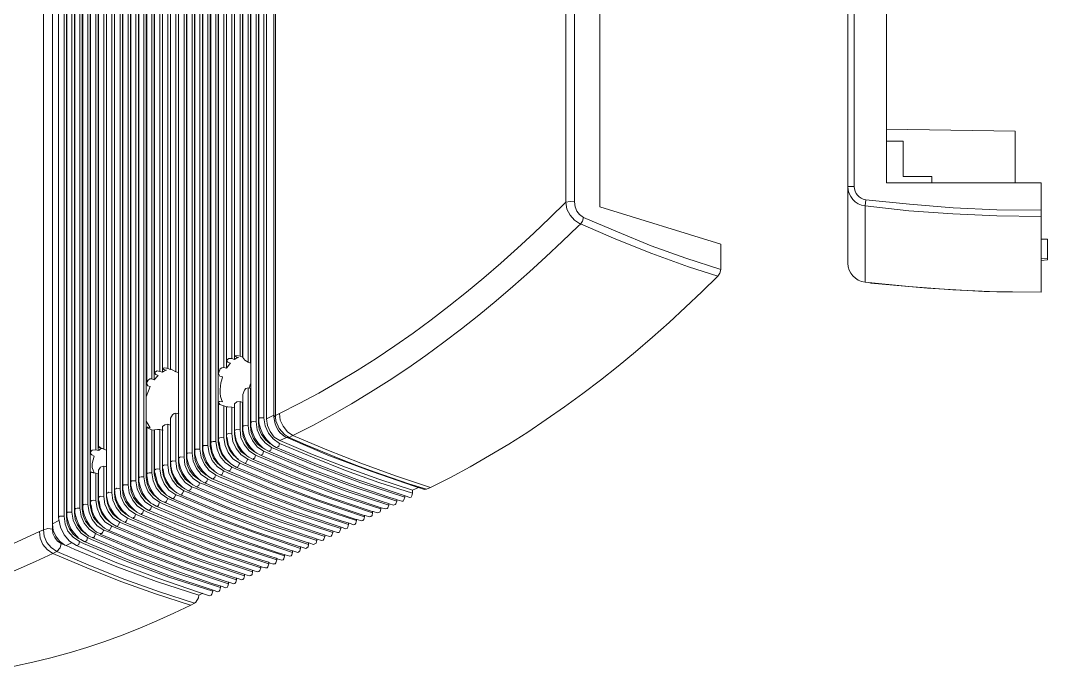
# Model space of a CAD drawing. Header units: millimetres. Extents: x 0 to 204, y 0 to 288.
# Drawn here: x 45.6 to 100.3, y 150.5 to 185.4 of the extents above; entities that cross this region are included whole.
import ezdxf

# ---------------------------------------------------------------- set-up
doc = ezdxf.new("R2010")
doc.units = ezdxf.units.MM

msp = doc.modelspace()

# ---------------------------------------------------------------- linework, layer by layer
at = {"color": 0, "lineweight": 0}
for points in [[(89.683167, 218.715167), (89.683167, 172.466)], [(90.021833, 214.63), (90.021833, 176.551167)], [(91.736333, 214.460667), (91.736333, 176.741667)], [(74.654833, 210.777667), (74.654833, 175.7045)], [(75.1205, 210.798833), (75.1205, 175.725667)], [(76.475167, 175.471667), (76.475167, 210.206167)], [(59.1185, 164.2745), (59.1185, 206.861833)], [(59.203167, 164.359167), (59.203167, 206.9465)], [(58.314167, 164.168667), (58.314167, 206.205667)], [(58.589333, 164.232167), (58.589333, 206.269167)], [(58.716333, 206.226833), (58.716333, 164.189833)], [(57.890833, 163.978167), (57.890833, 206.015167)], [(58.166, 164.0205), (58.166, 206.0575)], [(58.293, 206.015167), (58.293, 163.978167)], [(54.906333, 162.4965), (54.906333, 204.5335)], [(55.1815, 162.56), (55.1815, 204.597)], [(55.3085, 204.554667), (55.3085, 162.517667)], [(55.329667, 162.708167), (55.329667, 204.745167)], [(55.604833, 162.771667), (55.604833, 204.808667)], [(55.731833, 204.766333), (55.731833, 162.729333)], [(55.753, 162.919833), (55.753, 204.956833)], [(56.028167, 162.983333), (56.028167, 205.020333)], [(56.155167, 204.978), (56.155167, 162.941)], [(54.0385, 162.094333), (54.0385, 204.131333)], [(54.334833, 162.136667), (54.334833, 204.173667)], [(54.461833, 204.131333), (54.461833, 162.094333)], [(54.483, 162.284833), (54.483, 204.321833)], [(54.758167, 162.348333), (54.758167, 204.385333)], [(54.885167, 204.343), (54.885167, 162.306)], [(51.773667, 160.887833), (51.773667, 202.924833)], [(51.900667, 202.8825), (51.900667, 160.8455)], [(51.921833, 161.036), (51.921833, 203.073)], [(52.197, 161.0995), (52.197, 203.1365)], [(52.324, 203.094167), (52.324, 161.057167)], [(50.630667, 160.422167), (50.630667, 202.459167)], [(50.927, 160.4645), (50.927, 202.5015)], [(51.054, 202.459167), (51.054, 160.422167)], [(51.075167, 160.612667), (51.075167, 202.649667)], [(51.350333, 160.676167), (51.350333, 202.713167)], [(51.477333, 202.670833), (51.477333, 160.633833)], [(51.4985, 160.824333), (51.4985, 202.861333)], [(57.742667, 167.1955), (57.742667, 202.459167)], [(57.869667, 202.438), (57.869667, 167.153167)], [(50.207333, 160.2105), (50.207333, 202.2475)], [(50.4825, 160.252833), (50.4825, 202.289833)], [(50.630667, 202.2475), (50.630667, 160.2105)], [(57.4675, 167.4495), (57.4675, 202.099333)], [(48.365833, 159.215667), (48.365833, 201.252667)], [(48.514, 159.363833), (48.514, 201.400833)], [(48.789167, 159.427333), (48.789167, 201.464333)], [(48.916167, 201.422), (48.916167, 159.385)], [(48.937333, 159.5755), (48.937333, 201.6125)], [(49.2125, 159.617833), (49.2125, 201.676)], [(49.3395, 201.633667), (49.3395, 159.596667)], [(56.176333, 166.602833), (56.176333, 201.697167)], [(56.4515, 166.920333), (56.4515, 201.4855)], [(56.599667, 201.443167), (56.599667, 166.878)], [(56.599667, 167.280167), (56.599667, 201.443167)], [(56.874833, 167.386), (56.874833, 201.443167)], [(57.023, 167.534167), (57.023, 201.591333)], [(57.023, 201.400833), (57.023, 167.343667)], [(57.319333, 167.513), (57.319333, 201.718333)], [(57.446333, 201.697167), (57.446333, 167.470667)], [(46.841833, 200.892833), (46.841833, 158.284333)], [(47.328667, 200.914), (47.328667, 158.3055)], [(47.646167, 158.9405), (47.646167, 200.9775)], [(47.9425, 159.004), (47.9425, 201.041)], [(48.0695, 200.998667), (48.0695, 158.961667)], [(48.090667, 159.152167), (48.090667, 201.189167)], [(48.492833, 201.210333), (48.492833, 159.173333)], [(49.360667, 162.3695), (49.360667, 199.241833)], [(49.635833, 162.538833), (49.635833, 199.178333)], [(49.762833, 199.136), (49.762833, 162.4965)], [(49.784, 162.687), (49.784, 199.347667)], [(50.059167, 162.56), (50.059167, 199.559333)], [(50.207333, 199.517), (50.207333, 162.517667)], [(53.890333, 166.6875), (53.890333, 199.1995)], [(54.0385, 199.178333), (54.0385, 166.645167)], [(53.191833, 166.878), (53.191833, 198.501)], [(53.467, 166.856833), (53.467, 198.606833)], [(53.615167, 166.835667), (53.615167, 198.9455)], [(53.615167, 198.585667), (53.615167, 166.8145)], [(52.345167, 166.073667), (52.345167, 198.479833)], [(52.620333, 166.3065), (52.620333, 198.331667)], [(52.747333, 198.3105), (52.747333, 166.264167)], [(52.7685, 166.624), (52.7685, 198.331667)], [(53.043667, 166.708667), (53.043667, 198.331667)], [(53.191833, 198.3105), (53.191833, 166.666333)], [(91.736333, 179.599167), (98.594333, 179.493333)], [(98.594333, 179.493333), (98.594333, 176.741667)], [(91.736333, 178.964167), (92.625333, 178.964167)], [(92.625333, 178.964167), (92.625333, 177.080333)], [(99.970167, 176.741667), (91.736333, 176.741667)], [(94.149333, 177.080333), (92.625333, 177.080333)], [(94.149333, 177.080333), (94.149333, 176.741667)], [(99.970167, 176.741667), (99.970167, 170.920833)], [(90.021833, 176.551167), (89.683167, 176.551167)], [(89.683167, 176.551167), (89.704319, 176.356872), (89.755679, 176.174202), (89.835374, 176.00658), (89.941532, 175.857429), (90.07228, 175.730173), (90.225744, 175.628234), (90.400053, 175.555035), (90.593333, 175.514)], [(90.021833, 176.551167), (90.034521, 176.415832), (90.068036, 176.290883), (90.121114, 176.177608), (90.19249, 176.077298), (90.280898, 175.991242), (90.385073, 175.920731), (90.503751, 175.867053), (90.635667, 175.8315)], [(59.414833, 164.465), (60.468529, 164.995518), (61.510106, 165.555575), (62.539271, 166.143755), (63.555728, 166.75864), (64.559183, 167.398813), (65.549343, 168.062858), (66.525911, 168.749357), (67.488594, 169.456894), (68.437097, 170.184051), (69.371125, 170.929412), (70.290384, 171.691559), (71.194579, 172.469076), (72.083417, 173.260545), (72.956601, 174.06455), (73.813838, 174.879674), (74.654833, 175.7045)], [(75.1205, 175.725667), (74.887667, 175.746833), (74.654833, 175.7045)], [(74.654833, 175.7045), (74.718333, 175.344667), (74.887667, 175.027167), (75.1205, 174.752), (75.438, 174.540333)], [(75.1205, 175.725667), (75.162833, 175.471667), (75.2475, 175.238833), (75.395667, 175.048333), (75.607333, 174.900167)], [(90.635667, 175.8315), (90.593333, 175.514)], [(90.635667, 175.8315), (92.964, 175.598667), (95.292333, 175.408167), (97.620667, 175.302333), (99.970167, 175.281167)], [(82.909833, 173.482), (76.475167, 175.471667)], [(90.593333, 171.45), (90.593333, 175.514)], [(90.593333, 175.514), (92.921667, 175.26), (95.271167, 175.090667), (97.620667, 174.984833), (99.970167, 174.9425)], [(75.311, 174.4345), (75.438, 174.540333)], [(75.607333, 174.900167), (75.543833, 174.709667), (75.438, 174.540333)], [(75.438, 174.5615), (77.321833, 173.736), (79.248, 172.974), (81.195333, 172.2755), (82.761667, 171.7675)], [(75.607333, 174.900167), (77.4065, 174.138167), (79.205667, 173.397333), (81.047167, 172.741167), (82.909833, 172.127333)], [(60.1345, 163.300833), (61.189273, 163.836581), (62.22933, 164.398089), (63.25479, 164.984413), (64.26577, 165.594605), (65.262389, 166.227722), (66.244763, 166.882816), (67.213011, 167.558943), (68.16725, 168.255156), (69.107599, 168.970511), (70.034175, 169.70406), (70.947096, 170.454859), (71.84648, 171.221962), (72.732444, 172.004424), (73.605107, 172.801297), (74.464587, 173.611638), (75.311, 174.4345)], [(82.909833, 173.482), (82.909833, 172.127333)], [(99.970167, 173.736), (100.308833, 173.736)], [(100.308833, 173.736), (100.308833, 172.635333)], [(89.683167, 172.466), (89.700253, 172.278952), (89.752256, 172.100776), (89.835529, 171.935614), (89.946427, 171.787608), (90.081303, 171.660902), (90.23651, 171.559637), (90.408402, 171.487955), (90.593333, 171.45)], [(100.308833, 172.72), (99.970167, 172.698833)], [(99.970167, 172.614167), (100.308833, 172.635333)], [(67.458167, 160.528), (68.522683, 161.066963), (69.572258, 161.632394), (70.607005, 162.223291), (71.627041, 162.838656), (72.632479, 163.477488), (73.623434, 164.138787), (74.600021, 164.821554), (75.562354, 165.524789), (76.510549, 166.24749), (77.44472, 166.98866), (78.364982, 167.747297), (79.271449, 168.522402), (80.164236, 169.312975), (81.043458, 170.118015), (81.90923, 170.936524), (82.761667, 171.7675)], [(82.909833, 172.127333), (82.8675, 171.936833), (82.761667, 171.7675)], [(90.593333, 171.45), (92.921667, 171.217167), (95.271167, 171.047833), (97.620667, 170.942), (99.970167, 170.920833)], [(90.847333, 171.428833), (90.910833, 171.407667)], [(90.910833, 171.428833), (90.910833, 171.407667)], [(90.910833, 171.407667), (93.9165, 171.1325), (96.943333, 170.963167), (99.970167, 170.920833)], [(56.874833, 167.386), (56.726667, 167.386), (56.642, 167.343667), (56.599667, 167.280167)], [(57.023, 167.343667), (56.874833, 167.386)], [(57.319333, 167.513), (57.234667, 167.534167), (57.044167, 167.555333), (57.023, 167.534167)], [(57.023, 167.534167), (57.0865, 167.491833)], [(57.044167, 167.364833), (57.023, 167.343667)], [(57.044167, 167.364833), (57.128833, 167.407167)], [(57.234667, 167.4495), (57.15, 167.470667), (57.0865, 167.491833)], [(57.234667, 167.4495), (57.128833, 167.407167)], [(57.446333, 167.470667), (57.319333, 167.513)], [(57.742667, 167.1955), (57.573333, 167.301333), (57.4675, 167.4495)], [(53.191833, 166.878), (53.297667, 166.899167), (53.4035, 166.878)], [(53.255333, 166.8145), (53.213, 166.835667), (53.191833, 166.878)], [(53.255333, 166.8145), (53.318833, 166.793333), (53.4035, 166.772167)], [(53.424667, 166.878), (53.4035, 166.878)], [(53.424667, 166.878), (53.467, 166.856833)], [(53.467, 166.856833), (53.615167, 166.8145)], [(53.615167, 166.835667), (53.890333, 166.6875)], [(53.615167, 166.8145), (53.636333, 166.8145)], [(56.4515, 166.920333), (56.345667, 166.899167), (56.261, 166.835667), (56.176333, 166.602833)], [(56.599667, 166.878), (56.4515, 166.920333)], [(56.599667, 167.280167), (56.663167, 167.1955)], [(56.769, 167.110833), (56.599667, 166.878)], [(56.811333, 167.153167), (56.663167, 167.1955)], [(56.811333, 167.153167), (56.769, 167.110833)], [(57.869667, 167.153167), (57.742667, 167.1955)], [(57.890833, 167.110833), (57.869667, 167.153167)], [(52.345167, 166.073667), (52.366333, 166.158333), (52.429833, 166.243), (52.5145, 166.3065), (52.620333, 166.3065)], [(52.747333, 166.264167), (52.620333, 166.3065)], [(52.747333, 166.264167), (52.916667, 166.454667)], [(52.7685, 166.624), (52.810833, 166.6875), (52.8955, 166.729833), (53.043667, 166.708667)], [(52.832, 166.539333), (52.7685, 166.624)], [(52.959, 166.497), (52.832, 166.539333)], [(52.959, 166.497), (52.916667, 166.454667)], [(53.191833, 166.666333), (53.043667, 166.708667)], [(53.191833, 166.666333), (53.297667, 166.729833)], [(53.297667, 166.729833), (53.34, 166.751), (53.4035, 166.772167)], [(53.890333, 166.6875), (54.0385, 166.645167)], [(56.176333, 166.602833), (56.1975, 166.518167), (56.239833, 166.454667)], [(56.388, 166.412333), (56.239833, 166.454667)], [(56.388, 166.412333), (56.340222, 166.266858), (56.30039, 166.101283), (56.271356, 165.922627), (56.255973, 165.73791), (56.257093, 165.554153), (56.27757, 165.378375), (56.320254, 165.217595), (56.388, 165.078833)], [(52.324, 165.354), (52.535667, 165.904333)], [(52.408667, 165.946667), (52.366333, 165.989), (52.345167, 166.073667)], [(52.535667, 165.904333), (52.408667, 165.946667)], [(57.4675, 165.481), (57.552167, 165.713833), (57.615667, 165.7985), (57.742667, 165.840833)], [(57.742667, 163.808833), (57.742667, 165.840833)], [(57.869667, 165.7985), (57.742667, 165.840833)], [(57.869667, 166.0525), (57.806167, 165.819667)], [(57.869667, 165.7985), (57.869667, 163.7665)], [(57.4675, 163.7665), (57.4675, 165.481)], [(56.239833, 165.1), (56.1975, 165.1), (56.176333, 165.078833)], [(56.176333, 165.078833), (56.1975, 164.994167), (56.239833, 164.951833), (56.4515, 164.867167)], [(56.176333, 163.1315), (56.176333, 165.057667)], [(56.388, 165.078833), (56.239833, 165.1)], [(56.4515, 163.173833), (56.4515, 164.867167)], [(56.599667, 164.824833), (56.4515, 164.867167)], [(56.599667, 163.152667), (56.599667, 164.824833), (56.599667, 163.343167)], [(56.599667, 164.824833), (56.663167, 164.824833), (56.874833, 164.803667)], [(56.874833, 163.3855), (56.874833, 164.803667)], [(57.023, 164.7825), (56.874833, 164.803667)], [(57.023, 164.973), (57.15, 165.078833), (57.319333, 165.1)], [(57.023, 163.554833), (57.023, 164.973)], [(57.023, 164.7825), (57.023, 163.343167)], [(57.319333, 163.597167), (57.319333, 165.1)], [(57.446333, 165.057667), (57.319333, 165.1)], [(57.446333, 165.057667), (57.446333, 163.554833)], [(52.451, 163.83), (52.324, 164.062833)], [(53.890333, 164.486167), (53.805667, 164.465), (53.721, 164.4015), (53.615167, 164.211)], [(53.615167, 161.882667), (53.615167, 164.211)], [(53.890333, 161.925), (53.890333, 164.486167)], [(54.0385, 164.443833), (53.890333, 164.486167)], [(54.0385, 164.443833), (54.059667, 164.465)], [(54.0385, 164.443833), (54.0385, 161.882667)], [(58.314167, 164.168667), (58.3565, 164.232167), (58.589333, 164.232167)], [(58.314167, 164.168667), (58.314167, 164.062833)], [(58.314167, 164.062833), (58.314167, 163.978167)], [(66.505667, 160.231667), (64.7065, 160.803167), (62.9285, 161.438167), (61.171667, 162.136667), (59.414833, 162.8775), (59.076167, 163.110333), (58.822167, 163.427833), (58.652833, 163.808833), (58.589333, 164.232167)], [(59.1185, 164.380333), (58.716333, 164.189833)], [(59.436, 163.025667), (59.139667, 163.216167), (58.928, 163.5125), (58.779833, 163.83), (58.716333, 164.189833)], [(59.1185, 164.2745), (59.203167, 164.359167)], [(59.1185, 164.2745), (59.145944, 164.090168), (59.190615, 163.912087), (59.253965, 163.743432), (59.337443, 163.587377), (59.442501, 163.447098), (59.57059, 163.32577), (59.723162, 163.226568), (59.901667, 163.152667)], [(59.203167, 164.359167), (59.414833, 164.465)], [(59.203167, 164.359167), (59.203167, 164.2745)], [(59.838167, 163.237333), (59.69, 163.343167), (59.393667, 163.660667), (59.224333, 164.084), (59.203167, 164.2745)], [(59.414833, 164.465), (59.457167, 164.105167), (59.605333, 163.787667), (59.838167, 163.491333), (60.1345, 163.300833)], [(52.345167, 161.247667), (52.345167, 163.745333)], [(52.345167, 163.745333), (52.408667, 163.745333)], [(52.556833, 163.618333), (52.345167, 163.724167), (52.345167, 163.745333)], [(52.408667, 163.745333), (52.535667, 163.703)], [(52.451, 163.83), (52.472167, 163.787667)], [(52.535667, 163.703), (52.472167, 163.787667)], [(52.556833, 163.618333), (52.620333, 163.597167)], [(52.620333, 161.311167), (52.620333, 163.597167)], [(52.620333, 163.597167), (52.747333, 163.576)], [(52.747333, 163.576), (52.747333, 161.268833)], [(52.747333, 163.576), (52.7685, 163.554833)], [(53.043667, 163.618333), (52.916667, 163.618333), (52.7685, 163.597167)], [(52.7685, 161.459333), (52.7685, 163.597167)], [(53.043667, 161.501667), (53.043667, 163.618333)], [(53.043667, 163.618333), (53.191833, 163.576)], [(53.467, 163.8935), (53.318833, 163.872333), (53.191833, 163.7665)], [(53.191833, 161.671), (53.191833, 163.7665)], [(53.191833, 163.576), (53.191833, 161.459333)], [(53.191833, 163.576), (53.213, 163.576)], [(53.467, 161.713333), (53.467, 163.8935)], [(53.615167, 163.851167), (53.467, 163.8935)], [(53.615167, 163.851167), (53.615167, 161.671)], [(53.615167, 163.851167), (53.636333, 163.851167)], [(57.023, 163.554833), (57.0865, 163.597167), (57.15, 163.618333), (57.319333, 163.597167)], [(57.023, 163.554833), (57.044167, 163.427833)], [(58.144833, 162.2425), (57.806167, 162.475333), (57.531, 162.814), (57.361667, 163.195), (57.319333, 163.597167)], [(57.488667, 163.576), (57.446333, 163.554833)], [(58.081333, 162.433), (57.806167, 162.644667), (57.615667, 162.919833), (57.488667, 163.237333), (57.446333, 163.554833)], [(57.4675, 163.7665), (57.509833, 163.808833), (57.5945, 163.83), (57.742667, 163.808833)], [(57.4675, 163.7665), (57.4675, 163.6395)], [(57.4675, 163.6395), (57.4675, 163.554833)], [(58.1025, 162.433), (57.869667, 162.665833), (57.679167, 162.941), (57.552167, 163.237333), (57.4675, 163.554833)], [(58.568167, 162.454167), (58.2295, 162.687), (57.9755, 163.025667), (57.806167, 163.406667), (57.742667, 163.808833)], [(57.912, 163.787667), (57.869667, 163.7665)], [(58.504667, 162.644667), (58.2295, 162.856333), (58.039, 163.1315), (57.912, 163.449), (57.869667, 163.7665)], [(57.890833, 163.978167), (57.933167, 164.0205), (58.017833, 164.041667), (58.166, 164.0205)], [(57.890833, 163.978167), (57.890833, 163.851167)], [(57.890833, 163.851167), (57.890833, 163.7665)], [(58.525833, 162.644667), (58.293, 162.8775), (58.1025, 163.152667), (57.9755, 163.449), (57.890833, 163.7665)], [(58.9915, 162.665833), (58.652833, 162.898667), (58.398833, 163.216167), (58.2295, 163.597167), (58.166, 164.0205)], [(58.335333, 163.999333), (58.293, 163.978167)], [(58.928, 162.856333), (58.674, 163.068), (58.462333, 163.343167), (58.335333, 163.6395), (58.293, 163.978167)], [(58.949167, 162.856333), (58.716333, 163.089167), (58.525833, 163.364333), (58.398833, 163.660667), (58.314167, 163.978167)], [(55.753, 162.919833), (55.8165, 162.962167), (55.88, 162.983333), (56.028167, 162.983333)], [(56.874833, 161.6075), (56.515, 161.8615), (56.261, 162.179), (56.091667, 162.56), (56.028167, 162.983333)], [(56.176333, 163.1315), (56.239833, 163.173833), (56.303333, 163.195), (56.4515, 163.173833)], [(56.176333, 163.1315), (56.176333, 163.0045)], [(56.176333, 163.0045), (56.1975, 162.941)], [(57.298167, 161.819167), (56.938333, 162.052), (56.684333, 162.390667), (56.515, 162.771667), (56.4515, 163.173833)], [(56.599667, 163.343167), (56.663167, 163.3855), (56.726667, 163.406667), (56.874833, 163.3855)], [(56.599667, 163.343167), (56.599667, 163.216167)], [(56.599667, 163.216167), (56.620833, 163.152667)], [(56.620833, 163.152667), (56.599667, 163.152667)], [(57.2135, 162.030833), (56.9595, 162.2425), (56.769, 162.4965), (56.642, 162.814), (56.599667, 163.152667)], [(57.234667, 162.009667), (57.001833, 162.2425), (56.8325, 162.517667), (56.684333, 162.814), (56.620833, 163.152667)], [(57.7215, 162.030833), (57.382833, 162.263667), (57.107667, 162.602333), (56.938333, 162.983333), (56.874833, 163.3855)], [(57.044167, 163.364333), (57.023, 163.343167)], [(57.636833, 162.2425), (57.382833, 162.433), (57.192333, 162.708167), (57.065333, 163.025667), (57.023, 163.343167)], [(57.044167, 163.427833), (57.044167, 163.364333)], [(57.679167, 162.221333), (57.425167, 162.454167), (57.255833, 162.729333), (57.107667, 163.025667), (57.044167, 163.364333)], [(59.795833, 163.195), (59.436, 163.025667)], [(66.505667, 160.379833), (64.7065, 160.9725), (62.9285, 161.6075), (61.171667, 162.284833), (59.436, 163.025667)], [(59.795833, 163.195), (59.922833, 163.195)], [(59.838167, 163.237333), (59.922833, 163.195)], [(59.901667, 163.152667), (62.081833, 162.221333), (64.3255, 161.374667), (66.590333, 160.5915)], [(59.922833, 163.195), (60.1345, 163.300833)], [(59.922833, 163.195), (60.819872, 162.80419), (61.721554, 162.42364), (62.628188, 162.054915), (63.540084, 161.699575), (64.457554, 161.359184), (65.380906, 161.035305), (66.310452, 160.729501), (67.2465, 160.443333)], [(60.1345, 163.300833), (61.933667, 162.538833), (63.754, 161.819167), (65.5955, 161.141833), (67.458167, 160.528)], [(49.635833, 162.538833), (49.445333, 162.517667), (49.381833, 162.454167), (49.360667, 162.3695)], [(49.762833, 162.4965), (49.635833, 162.538833)], [(49.805167, 162.517667), (49.762833, 162.4965)], [(49.784, 162.687), (49.805167, 162.665833), (49.8475, 162.644667)], [(49.826333, 162.687), (49.784, 162.687)], [(49.868667, 162.56), (49.805167, 162.517667)], [(50.059167, 162.56), (49.932167, 162.6235), (49.868667, 162.665833), (49.826333, 162.687)], [(49.995667, 162.602333), (49.889833, 162.6235), (49.8475, 162.644667)], [(49.911, 162.581167), (49.868667, 162.56)], [(49.995667, 162.602333), (49.911, 162.581167)], [(50.207333, 162.517667), (50.059167, 162.56)], [(50.207333, 162.4965), (50.207333, 162.517667)], [(54.906333, 162.4965), (54.948667, 162.56), (55.1815, 162.56)], [(54.906333, 162.4965), (54.906333, 162.390667)], [(56.007, 161.205333), (55.668333, 161.438167), (55.414333, 161.755667), (55.245, 162.136667), (55.1815, 162.56)], [(55.350833, 162.538833), (55.3085, 162.517667)], [(55.9435, 161.395833), (55.6895, 161.6075), (55.477833, 161.882667), (55.350833, 162.179), (55.3085, 162.517667)], [(55.329667, 162.708167), (55.372, 162.771667), (55.604833, 162.771667)], [(55.329667, 162.708167), (55.329667, 162.602333)], [(55.329667, 162.602333), (55.329667, 162.517667)], [(55.964667, 161.374667), (55.731833, 161.6075), (55.541333, 161.882667), (55.414333, 162.200167), (55.329667, 162.517667)], [(56.430333, 161.417), (56.091667, 161.649833), (55.837667, 161.967333), (55.668333, 162.348333), (55.604833, 162.771667)], [(55.774167, 162.7505), (55.731833, 162.729333)], [(56.366833, 161.6075), (56.112833, 161.819167), (55.901167, 162.094333), (55.795333, 162.390667), (55.731833, 162.729333)], [(55.753, 162.919833), (55.753, 162.814)], [(55.753, 162.814), (55.774167, 162.729333)], [(56.388, 161.586333), (56.155167, 161.819167), (55.964667, 162.094333), (55.837667, 162.411833), (55.774167, 162.729333)], [(56.1975, 162.941), (56.155167, 162.941)], [(56.790167, 161.819167), (56.536167, 162.030833), (56.345667, 162.284833), (56.218667, 162.602333), (56.155167, 162.941)], [(56.811333, 161.798), (56.5785, 162.030833), (56.388, 162.306), (56.261, 162.6235), (56.1975, 162.941)], [(58.1025, 162.433), (58.208333, 162.348333)], [(58.398833, 162.2425), (58.462333, 162.263667), (58.525833, 162.306), (58.568167, 162.454167)], [(58.525833, 162.644667), (58.631667, 162.56)], [(58.568167, 162.454167), (58.779833, 162.3695)], [(58.822167, 162.454167), (58.631667, 162.56)], [(58.822167, 162.454167), (58.885667, 162.475333), (58.949167, 162.517667), (58.9915, 162.665833)], [(58.822167, 162.454167), (60.96, 161.565167), (63.119, 160.739667), (65.299167, 159.998833)], [(58.949167, 162.856333), (59.055, 162.771667)], [(58.9915, 162.665833), (59.203167, 162.56)], [(59.2455, 162.665833), (59.055, 162.771667)], [(59.203167, 162.56), (61.468, 161.628667), (63.754, 160.782), (66.082333, 160.02)], [(59.2455, 162.665833), (59.330167, 162.687), (59.3725, 162.729333), (59.414833, 162.8775)], [(59.2455, 162.665833), (61.383333, 161.776833), (63.542333, 160.951333), (65.743667, 160.2105)], [(49.360667, 162.3695), (49.381833, 162.306), (49.424167, 162.263667)], [(49.551167, 162.200167), (49.424167, 162.263667)], [(49.551167, 162.200167), (49.445333, 161.798), (49.445333, 161.586333), (49.508833, 161.395833), (49.551167, 161.332333)], [(53.615167, 161.882667), (53.678667, 161.925), (53.742167, 161.946167), (53.890333, 161.925)], [(53.615167, 161.882667), (53.636333, 161.755667)], [(54.737, 160.570333), (54.398333, 160.803167), (54.123167, 161.141833), (53.953833, 161.522833), (53.890333, 161.925)], [(54.0385, 162.094333), (54.059667, 161.967333)], [(54.059667, 161.903833), (54.0385, 161.882667)], [(54.6735, 160.760833), (54.398333, 160.9725), (54.207833, 161.247667), (54.080833, 161.565167), (54.0385, 161.882667)], [(54.059667, 162.094333), (54.102, 162.136667), (54.1655, 162.157833), (54.334833, 162.136667)], [(54.059667, 161.967333), (54.059667, 161.882667)], [(54.694667, 160.760833), (54.461833, 160.993667), (54.271333, 161.268833), (54.144333, 161.565167), (54.059667, 161.882667)], [(55.160333, 160.782), (54.821667, 161.014833), (54.5465, 161.332333), (54.377167, 161.7345), (54.334833, 162.136667)], [(54.504167, 162.1155), (54.461833, 162.094333)], [(55.096833, 160.9725), (54.821667, 161.184167), (54.631167, 161.459333), (54.504167, 161.755667), (54.461833, 162.094333)], [(54.483, 162.284833), (54.525333, 162.348333), (54.61, 162.3695), (54.758167, 162.348333)], [(54.483, 162.284833), (54.483, 162.179)], [(54.483, 162.179), (54.483, 162.094333)], [(55.118, 160.9725), (54.885167, 161.205333), (54.694667, 161.4805), (54.567667, 161.776833), (54.483, 162.094333)], [(55.583667, 160.993667), (55.245, 161.2265), (54.991, 161.544), (54.821667, 161.925), (54.758167, 162.348333)], [(54.9275, 162.327167), (54.885167, 162.306)], [(55.520167, 161.184167), (55.245, 161.395833), (55.0545, 161.671), (54.9275, 161.967333), (54.885167, 162.306)], [(54.906333, 162.390667), (54.906333, 162.306)], [(55.541333, 161.184167), (55.3085, 161.417), (55.118, 161.692167), (54.991, 161.9885), (54.906333, 162.306)], [(57.234667, 162.009667), (57.361667, 161.925)], [(57.552167, 161.819167), (57.361667, 161.925)], [(57.552167, 161.819167), (57.615667, 161.840333), (57.658, 161.903833), (57.7215, 162.030833)], [(57.679167, 162.221333), (57.785, 162.136667)], [(57.7215, 162.030833), (57.933167, 161.946167)], [(57.9755, 162.030833), (57.785, 162.136667)], [(57.933167, 161.946167), (60.198, 161.014833), (62.484, 160.147), (64.812333, 159.385)], [(57.9755, 162.030833), (58.039, 162.052), (58.1025, 162.1155), (58.144833, 162.2425)], [(57.9755, 162.030833), (60.113333, 161.141833), (62.272333, 160.316333), (64.4525, 159.5755)], [(58.144833, 162.2425), (58.3565, 162.157833)], [(58.398833, 162.2425), (58.208333, 162.348333)], [(58.3565, 162.157833), (60.621333, 161.2265), (62.907333, 160.358667), (65.235667, 159.596667)], [(58.398833, 162.2425), (60.536667, 161.3535), (62.695667, 160.528), (64.875833, 159.787167)], [(58.779833, 162.3695), (61.044667, 161.417), (63.330667, 160.570333), (65.659, 159.808333)], [(49.360667, 159.787167), (49.360667, 161.3535)], [(49.424167, 161.3535), (49.360667, 161.3535)], [(49.360667, 161.3535), (49.403, 161.332333)], [(49.403, 161.332333), (49.487667, 161.311167), (49.635833, 161.29)], [(49.551167, 161.332333), (49.424167, 161.3535)], [(49.784, 161.459333), (49.889833, 161.6075), (49.9745, 161.649833), (50.059167, 161.671)], [(49.784, 159.998833), (49.784, 161.459333)], [(50.059167, 160.041167), (50.059167, 161.671)], [(50.207333, 161.628667), (50.059167, 161.671)], [(50.207333, 161.628667), (50.207333, 159.998833)], [(52.7685, 161.459333), (52.832, 161.501667), (52.8955, 161.522833), (53.043667, 161.501667)], [(52.7685, 161.459333), (52.7685, 161.332333)], [(52.7685, 161.332333), (52.789667, 161.268833)], [(53.890333, 160.147), (53.5305, 160.379833), (53.2765, 160.7185), (53.107167, 161.0995), (53.043667, 161.501667)], [(53.191833, 161.671), (53.255333, 161.713333), (53.318833, 161.7345), (53.467, 161.713333)], [(53.191833, 161.671), (53.191833, 161.544)], [(53.191833, 161.544), (53.213, 161.4805)], [(53.213, 161.4805), (53.191833, 161.459333)], [(53.805667, 160.358667), (53.551667, 160.549167), (53.361167, 160.824333), (53.234167, 161.141833), (53.191833, 161.459333)], [(53.826833, 160.3375), (53.594, 160.570333), (53.424667, 160.8455), (53.2765, 161.141833), (53.213, 161.4805)], [(54.313667, 160.358667), (53.975, 160.5915), (53.699833, 160.930167), (53.5305, 161.311167), (53.467, 161.713333)], [(53.636333, 161.692167), (53.615167, 161.671)], [(54.229, 160.549167), (53.975, 160.760833), (53.7845, 161.036), (53.6575, 161.3535), (53.615167, 161.671)], [(53.636333, 161.755667), (53.636333, 161.671)], [(54.250167, 160.549167), (54.017333, 160.782), (53.848, 161.057167), (53.699833, 161.3535), (53.636333, 161.671)], [(55.964667, 161.374667), (56.0705, 161.311167)], [(56.261, 161.205333), (56.345667, 161.205333), (56.388, 161.268833), (56.430333, 161.417)], [(56.388, 161.586333), (56.493833, 161.501667)], [(56.430333, 161.417), (56.663167, 161.311167)], [(56.684333, 161.417), (56.493833, 161.501667)], [(56.684333, 161.417), (56.769, 161.417), (56.811333, 161.4805), (56.874833, 161.6075)], [(56.684333, 161.417), (58.822167, 160.506833), (60.981167, 159.7025), (63.1825, 158.9405)], [(56.811333, 161.798), (56.938333, 161.713333)], [(56.874833, 161.6075), (57.0865, 161.522833)], [(57.107667, 161.6075), (56.938333, 161.713333)], [(57.0865, 161.522833), (59.330167, 160.5915), (61.637333, 159.744833), (63.9445, 158.961667)], [(57.107667, 161.6075), (57.192333, 161.628667), (57.234667, 161.692167), (57.298167, 161.819167)], [(57.107667, 161.6075), (59.2455, 160.7185), (61.4045, 159.893), (63.605833, 159.152167)], [(57.298167, 161.819167), (57.509833, 161.7345)], [(57.509833, 161.7345), (59.774667, 160.803167), (62.060667, 159.9565), (64.367833, 159.173333)], [(57.552167, 161.819167), (59.668833, 160.930167), (61.849, 160.104667), (64.029167, 159.363833)], [(49.635833, 159.8295), (49.635833, 161.29)], [(49.762833, 161.247667), (49.635833, 161.29)], [(49.762833, 161.247667), (49.762833, 159.787167)], [(51.4985, 160.824333), (51.540833, 160.887833), (51.773667, 160.887833)], [(51.4985, 160.824333), (51.4985, 160.7185)], [(52.599167, 159.533167), (52.2605, 159.766), (52.0065, 160.0835), (51.837167, 160.4645), (51.773667, 160.887833)], [(51.943, 160.866667), (51.900667, 160.8455)], [(52.535667, 159.723667), (52.281667, 159.935333), (52.07, 160.2105), (51.943, 160.506833), (51.900667, 160.8455)], [(51.921833, 161.036), (51.964167, 161.078333), (52.048833, 161.0995), (52.197, 161.0995)], [(51.921833, 161.036), (51.921833, 160.930167)], [(51.921833, 160.930167), (51.921833, 160.8455)], [(52.556833, 159.7025), (52.324, 159.935333), (52.1335, 160.2105), (52.0065, 160.528), (51.921833, 160.8455)], [(53.0225, 159.744833), (52.683833, 159.977667), (52.429833, 160.295167), (52.2605, 160.676167), (52.197, 161.0995)], [(52.366333, 161.078333), (52.324, 161.057167)], [(52.959, 159.935333), (52.705, 160.147), (52.493333, 160.401), (52.366333, 160.7185), (52.324, 161.057167)], [(52.345167, 161.247667), (52.408667, 161.29), (52.472167, 161.311167), (52.620333, 161.311167)], [(52.345167, 161.247667), (52.345167, 161.141833)], [(52.345167, 161.141833), (52.366333, 161.057167)], [(52.980167, 159.914167), (52.747333, 160.147), (52.556833, 160.422167), (52.429833, 160.739667), (52.366333, 161.057167)], [(53.467, 159.935333), (53.107167, 160.189333), (52.853167, 160.506833), (52.683833, 160.887833), (52.620333, 161.311167)], [(52.789667, 161.268833), (52.747333, 161.268833)], [(53.382333, 160.147), (53.128333, 160.358667), (52.937833, 160.612667), (52.810833, 160.930167), (52.747333, 161.268833)], [(52.916667, 160.760833), (52.789667, 161.268833)], [(54.991, 160.570333), (55.0545, 160.5915), (55.118, 160.633833), (55.160333, 160.782)], [(55.118, 160.9725), (55.223833, 160.887833)], [(55.160333, 160.782), (55.372, 160.697333)], [(55.414333, 160.782), (55.223833, 160.887833)], [(55.414333, 160.782), (55.477833, 160.803167), (55.541333, 160.8455), (55.583667, 160.993667)], [(55.414333, 160.782), (57.552167, 159.893), (59.711167, 159.0675), (61.891333, 158.326667)], [(55.541333, 161.184167), (55.647167, 161.0995)], [(55.583667, 160.993667), (55.795333, 160.887833)], [(55.837667, 160.993667), (55.647167, 161.0995)], [(55.795333, 160.887833), (58.060167, 159.9565), (60.346167, 159.109833), (62.6745, 158.347833)], [(55.837667, 160.993667), (55.901167, 161.014833), (55.964667, 161.057167), (56.007, 161.205333)], [(55.837667, 160.993667), (57.9755, 160.104667), (60.1345, 159.279167), (62.335833, 158.538333)], [(56.007, 161.205333), (56.218667, 161.0995)], [(56.261, 161.205333), (56.0705, 161.311167)], [(56.218667, 161.0995), (58.4835, 160.168167), (60.7695, 159.3215), (63.097833, 158.5595)], [(56.261, 161.205333), (58.398833, 160.295167), (60.557833, 159.490833), (62.759167, 158.728833)], [(56.663167, 161.311167), (59.139667, 160.295167)], [(50.207333, 160.2105), (50.270833, 160.252833), (50.334333, 160.274), (50.4825, 160.252833)], [(51.329167, 158.898167), (50.9905, 159.131), (50.715333, 159.469667), (50.546, 159.850667), (50.4825, 160.252833)], [(50.630667, 160.422167), (50.694167, 160.4645), (50.757667, 160.485667), (50.927, 160.4645)], [(50.630667, 160.422167), (50.651833, 160.295167)], [(50.651833, 160.231667), (50.630667, 160.2105)], [(50.651833, 160.295167), (50.651833, 160.2105)], [(51.7525, 159.109833), (51.413833, 159.342667), (51.138667, 159.660167), (50.969333, 160.041167), (50.927, 160.4645)], [(51.096333, 160.443333), (51.054, 160.422167)], [(51.689, 159.300333), (51.413833, 159.512), (51.223333, 159.787167), (51.096333, 160.0835), (51.054, 160.422167)], [(51.075167, 160.612667), (51.1175, 160.676167), (51.350333, 160.676167)], [(51.075167, 160.612667), (51.075167, 160.506833)], [(51.075167, 160.506833), (51.075167, 160.422167)], [(51.710167, 159.300333), (51.477333, 159.533167), (51.286833, 159.808333), (51.159833, 160.104667), (51.075167, 160.422167)], [(52.175833, 159.3215), (51.837167, 159.554333), (51.583167, 159.871833), (51.413833, 160.252833), (51.350333, 160.676167)], [(51.519667, 160.655), (51.477333, 160.633833)], [(52.112333, 159.512), (51.837167, 159.723667), (51.646667, 159.998833), (51.519667, 160.295167), (51.477333, 160.633833)], [(51.4985, 160.7185), (51.4985, 160.633833)], [(52.1335, 159.512), (51.900667, 159.744833), (51.710167, 160.02), (51.583167, 160.316333), (51.4985, 160.633833)], [(52.916667, 160.760833), (52.937833, 160.7185)], [(53.4035, 160.125833), (53.1495, 160.401), (52.937833, 160.7185)], [(53.826833, 160.3375), (53.953833, 160.252833)], [(54.144333, 160.147), (53.953833, 160.252833)], [(54.144333, 160.147), (54.207833, 160.168167), (54.250167, 160.231667), (54.313667, 160.358667)], [(54.250167, 160.549167), (54.377167, 160.4645)], [(54.313667, 160.358667), (54.525333, 160.274)], [(54.567667, 160.358667), (54.377167, 160.4645)], [(54.525333, 160.274), (56.790167, 159.342667), (59.076167, 158.474833), (61.4045, 157.712833)], [(54.567667, 160.358667), (54.631167, 160.379833), (54.694667, 160.422167), (54.737, 160.570333)], [(54.567667, 160.358667), (56.684333, 159.469667), (58.8645, 158.644167), (61.044667, 157.903333)], [(54.694667, 160.760833), (54.8005, 160.676167)], [(54.737, 160.570333), (54.948667, 160.485667)], [(54.991, 160.570333), (54.8005, 160.676167)], [(54.948667, 160.485667), (57.2135, 159.533167), (59.4995, 158.6865), (61.827833, 157.9245)], [(54.991, 160.570333), (57.128833, 159.681333), (59.287833, 158.855833), (61.468, 158.115)], [(55.372, 160.697333), (57.636833, 159.744833), (59.922833, 158.898167), (62.251167, 158.136167)], [(59.139667, 160.295167), (61.319833, 159.490833), (63.521167, 158.771167)], [(66.505667, 160.231667), (66.463333, 160.0835), (66.421, 160.02), (66.3575, 159.998833)], [(66.823167, 160.528), (66.505667, 160.379833)], [(66.505667, 160.231667), (66.505667, 160.379833)], [(66.590333, 160.5915), (67.077167, 160.443333)], [(67.077167, 160.443333), (67.161833, 160.422167)], [(67.2465, 160.443333), (67.161833, 160.422167)], [(67.2465, 160.443333), (67.458167, 160.528)], [(49.360667, 159.787167), (49.424167, 159.8295), (49.487667, 159.850667), (49.635833, 159.8295)], [(49.360667, 159.787167), (49.360667, 159.660167)], [(50.4825, 158.474833), (50.122667, 158.707667), (49.868667, 159.046333), (49.699333, 159.427333), (49.635833, 159.8295)], [(49.805167, 159.808333), (49.762833, 159.787167)], [(50.397833, 158.6865), (50.143833, 158.877), (49.953333, 159.152167), (49.826333, 159.469667), (49.762833, 159.787167)], [(49.784, 159.998833), (49.8475, 160.041167), (49.911, 160.062333), (50.059167, 160.041167)], [(49.784, 159.998833), (49.784, 159.871833)], [(49.784, 159.871833), (49.805167, 159.808333)], [(50.419, 158.665333), (50.186167, 158.898167), (49.995667, 159.173333), (49.868667, 159.469667), (49.805167, 159.808333)], [(50.905833, 158.6865), (50.546, 158.919333), (50.292, 159.258), (50.122667, 159.639), (50.059167, 160.041167)], [(50.2285, 159.998833), (50.207333, 160.0835), (50.207333, 160.2105)], [(50.2285, 160.02), (50.207333, 159.998833)], [(50.821167, 158.877), (50.567167, 159.088667), (50.376667, 159.363833), (50.249667, 159.681333), (50.207333, 159.998833)], [(50.842333, 158.877), (50.6095, 159.109833), (50.440167, 159.385), (50.292, 159.681333), (50.2285, 159.998833)], [(51.2445, 159.088667), (50.9905, 159.300333), (50.8, 159.5755), (50.673, 159.893), (50.630667, 160.2105)], [(51.286833, 159.088667), (51.032833, 159.3215), (50.8635, 159.596667), (50.715333, 159.893), (50.651833, 160.2105)], [(52.556833, 159.7025), (52.662667, 159.639)], [(52.853167, 159.533167), (52.937833, 159.533167), (52.980167, 159.596667), (53.0225, 159.744833)], [(52.980167, 159.914167), (53.086, 159.8295)], [(53.0225, 159.744833), (53.234167, 159.639)], [(53.2765, 159.744833), (53.086, 159.8295)], [(53.2765, 159.744833), (53.361167, 159.744833), (53.4035, 159.808333), (53.467, 159.935333)], [(53.2765, 159.744833), (55.414333, 158.834667), (57.573333, 158.030333), (59.774667, 157.268333)], [(53.4035, 160.125833), (53.5305, 160.041167)], [(53.467, 159.935333), (53.678667, 159.850667)], [(53.699833, 159.935333), (53.5305, 160.041167)], [(53.678667, 159.850667), (55.922333, 158.919333), (58.2295, 158.072667), (60.536667, 157.2895)], [(53.699833, 159.935333), (53.7845, 159.9565), (53.826833, 160.02), (53.890333, 160.147)], [(53.699833, 159.935333), (55.837667, 159.046333), (57.996667, 158.220833), (60.198, 157.48)], [(53.890333, 160.147), (54.102, 160.062333)], [(54.102, 160.062333), (56.345667, 159.131), (58.652833, 158.263167), (60.96, 157.501167)], [(54.144333, 160.147), (56.261, 159.258), (58.441167, 158.4325), (60.621333, 157.691667)], [(64.875833, 159.787167), (65.2145, 159.681333)], [(65.256833, 159.660167), (65.2145, 159.681333)], [(65.235667, 159.596667), (65.235667, 159.681333)], [(65.299167, 159.998833), (65.637833, 159.893)], [(65.659, 159.808333), (65.616667, 159.660167), (65.574333, 159.617833), (65.489667, 159.596667)], [(65.680167, 159.871833), (65.637833, 159.893)], [(65.659, 159.808333), (65.659, 159.893)], [(65.680167, 159.871833), (65.934167, 159.808333)], [(65.743667, 160.2105), (66.061167, 160.104667)], [(66.082333, 160.02), (66.04, 159.871833), (65.997667, 159.808333), (65.934167, 159.808333)], [(66.1035, 160.0835), (66.061167, 160.104667)], [(66.082333, 160.02), (66.082333, 160.104667)], [(66.1035, 160.0835), (66.3575, 159.998833)], [(48.090667, 159.152167), (48.133, 159.215667), (48.365833, 159.215667)], [(48.090667, 159.152167), (48.090667, 159.046333)], [(49.191333, 157.861), (48.852667, 158.093833), (48.598667, 158.411333), (48.429333, 158.792333), (48.365833, 159.215667)], [(48.535167, 159.1945), (48.492833, 159.173333)], [(49.127833, 158.0515), (48.852667, 158.263167), (48.662167, 158.538333), (48.535167, 158.834667), (48.492833, 159.173333)], [(48.514, 159.363833), (48.556333, 159.406167), (48.641, 159.427333), (48.789167, 159.427333)], [(48.514, 159.363833), (48.514, 159.258)], [(48.514, 159.258), (48.514, 159.173333)], [(49.149, 158.030333), (48.916167, 158.263167), (48.725667, 158.538333), (48.598667, 158.855833), (48.514, 159.173333)], [(49.614667, 158.072667), (49.276, 158.3055), (49.022, 158.623), (48.852667, 159.004), (48.789167, 159.427333)], [(48.9585, 159.385), (48.916167, 159.385)], [(49.551167, 158.263167), (49.297167, 158.474833), (49.0855, 158.728833), (48.9585, 159.046333), (48.916167, 159.385)], [(48.937333, 159.5755), (48.979667, 159.617833), (49.064333, 159.639), (49.2125, 159.617833)], [(48.937333, 159.5755), (48.937333, 159.469667)], [(48.937333, 159.469667), (48.937333, 159.385)], [(49.572333, 158.242), (49.3395, 158.474833), (49.149, 158.75), (49.022, 159.0675), (48.937333, 159.385)], [(50.059167, 158.263167), (49.699333, 158.496), (49.445333, 158.834667), (49.276, 159.215667), (49.2125, 159.617833)], [(49.381833, 159.596667), (49.3395, 159.596667)], [(49.9745, 158.474833), (49.7205, 158.6865), (49.508833, 158.9405), (49.403, 159.258), (49.3395, 159.596667)], [(49.360667, 159.660167), (49.381833, 159.596667)], [(49.995667, 158.453667), (49.762833, 158.6865), (49.572333, 158.961667), (49.445333, 159.258), (49.381833, 159.596667)], [(51.710167, 159.300333), (51.816, 159.215667)], [(52.0065, 159.109833), (51.816, 159.215667)], [(52.0065, 159.109833), (52.07, 159.131), (52.1335, 159.173333), (52.175833, 159.3215)], [(52.1335, 159.512), (52.239333, 159.427333)], [(52.175833, 159.3215), (52.3875, 159.215667)], [(52.429833, 159.3215), (52.239333, 159.427333)], [(52.3875, 159.215667), (54.652333, 158.284333), (56.938333, 157.437667), (59.266667, 156.675667)], [(52.429833, 159.3215), (52.493333, 159.3215), (52.556833, 159.385), (52.599167, 159.533167)], [(52.429833, 159.3215), (54.567667, 158.4325), (56.726667, 157.607), (58.906833, 156.866167)], [(52.599167, 159.533167), (52.810833, 159.427333)], [(52.853167, 159.533167), (52.662667, 159.639)], [(52.810833, 159.427333), (55.075667, 158.496), (57.361667, 157.649333), (59.69, 156.887333)], [(52.853167, 159.533167), (54.991, 158.623), (57.15, 157.818667), (59.351333, 157.056667)], [(53.234167, 159.639), (55.499, 158.707667), (57.785, 157.861), (60.113333, 157.077833)], [(63.605833, 159.152167), (63.923333, 159.046333)], [(64.029167, 159.363833), (64.346667, 159.258)], [(64.367833, 159.173333), (64.346667, 159.046333), (64.283167, 158.982833), (64.219667, 158.961667)], [(64.410167, 159.258), (64.346667, 159.258)], [(64.367833, 159.173333), (64.367833, 159.258)], [(64.410167, 159.258), (64.643, 159.173333)], [(64.4525, 159.5755), (64.77, 159.469667)], [(64.812333, 159.385), (64.77, 159.236833), (64.7065, 159.1945), (64.643, 159.173333)], [(64.8335, 159.4485), (64.77, 159.469667)], [(64.812333, 159.385), (64.812333, 159.469667)], [(64.8335, 159.4485), (65.066333, 159.385)], [(65.235667, 159.596667), (65.193333, 159.4485), (65.151, 159.406167), (65.066333, 159.385)], [(65.256833, 159.660167), (65.489667, 159.596667)], [(47.667333, 158.771167), (47.328667, 158.601833)], [(47.984833, 157.458833), (47.709667, 157.6705), (47.498, 157.945667), (47.371, 158.242), (47.328667, 158.601833)], [(47.646167, 158.9405), (47.667333, 158.834667)], [(47.667333, 158.9405), (47.709667, 159.004), (47.9425, 159.004)], [(48.598667, 157.437667), (48.238833, 157.6705), (47.9425, 158.009167), (47.752, 158.411333), (47.667333, 158.834667)], [(48.768, 157.649333), (48.429333, 157.882167), (48.154167, 158.199667), (48.006, 158.580667), (47.9425, 159.004)], [(48.111833, 158.982833), (48.0695, 158.961667)], [(48.7045, 157.839833), (48.429333, 158.0515), (48.238833, 158.326667), (48.111833, 158.623), (48.0695, 158.961667)], [(48.090667, 159.046333), (48.090667, 158.961667)], [(48.725667, 157.818667), (48.492833, 158.072667), (48.302333, 158.326667), (48.175333, 158.644167), (48.090667, 158.961667)], [(50.419, 158.665333), (50.546, 158.580667)], [(50.715333, 158.474833), (50.546, 158.580667)], [(50.715333, 158.474833), (50.8, 158.496), (50.842333, 158.5595), (50.905833, 158.6865)], [(50.842333, 158.877), (50.969333, 158.792333)], [(50.905833, 158.6865), (51.1175, 158.601833)], [(51.159833, 158.6865), (50.969333, 158.792333)], [(51.1175, 158.601833), (53.382333, 157.6705), (55.668333, 156.802667), (57.9755, 156.040667)], [(51.159833, 158.6865), (51.223333, 158.707667), (51.265667, 158.75), (51.329167, 158.898167)], [(51.159833, 158.6865), (53.2765, 157.7975), (55.456667, 156.972), (57.636833, 156.231167)], [(51.286833, 159.088667), (51.392667, 159.004)], [(51.329167, 158.898167), (51.540833, 158.8135)], [(51.583167, 158.898167), (51.392667, 159.004)], [(51.540833, 158.8135), (53.805667, 157.861), (56.091667, 157.014333), (58.42, 156.252333)], [(51.583167, 158.898167), (51.646667, 158.919333), (51.710167, 158.961667), (51.7525, 159.109833)], [(51.583167, 158.898167), (53.721, 158.009167), (55.88, 157.183667), (58.060167, 156.442833)], [(51.7525, 159.109833), (51.964167, 159.025167)], [(51.964167, 159.025167), (54.229, 158.072667), (56.515, 157.226), (58.843333, 156.464)], [(52.0065, 159.109833), (54.144333, 158.220833), (56.303333, 157.395333), (58.4835, 156.6545)], [(62.759167, 158.728833), (63.076667, 158.644167)], [(63.119, 158.623), (63.076667, 158.644167)], [(63.097833, 158.5595), (63.097833, 158.644167)], [(63.119, 158.623), (63.373, 158.538333)], [(63.1825, 158.9405), (63.5, 158.834667)], [(63.521167, 158.771167), (63.478833, 158.623), (63.4365, 158.5595), (63.373, 158.538333)], [(63.542333, 158.834667), (63.5, 158.834667)], [(63.521167, 158.771167), (63.521167, 158.834667)], [(63.542333, 158.834667), (63.796333, 158.75)], [(63.9445, 158.961667), (63.902167, 158.834667), (63.859833, 158.771167), (63.796333, 158.75)], [(63.965667, 159.046333), (63.923333, 159.046333)], [(63.9445, 158.961667), (63.9445, 159.046333)], [(63.965667, 159.046333), (64.219667, 158.961667)], [(43.7515, 156.9085), (45.212, 157.522333), (46.630167, 158.1785)], [(46.630167, 158.1785), (46.841833, 158.284333)], [(46.630167, 158.1785), (46.6725, 157.839833), (46.820667, 157.501167), (47.0535, 157.226), (47.349833, 157.014333)], [(47.328667, 158.3055), (47.074667, 158.347833), (46.841833, 158.284333)], [(46.841833, 158.284333), (46.884167, 157.945667), (47.032333, 157.607), (47.265167, 157.331833), (47.5615, 157.120167)], [(47.328667, 158.3055), (47.349833, 158.072667), (47.455667, 157.861), (47.603833, 157.6705), (47.794333, 157.5435)], [(49.149, 158.030333), (49.254833, 157.945667)], [(49.445333, 157.861), (49.53, 157.861), (49.572333, 157.9245), (49.614667, 158.072667)], [(49.572333, 158.242), (49.678167, 158.157333)], [(49.614667, 158.072667), (49.826333, 157.966833)], [(49.868667, 158.072667), (49.678167, 158.157333)], [(49.868667, 158.072667), (49.953333, 158.072667), (49.995667, 158.136167), (50.059167, 158.263167)], [(49.868667, 158.0515), (52.0065, 157.1625), (54.1655, 156.337), (56.366833, 155.596167)], [(49.995667, 158.453667), (50.1015, 158.369)], [(50.059167, 158.263167), (50.270833, 158.1785)], [(50.292, 158.263167), (50.1015, 158.369)], [(50.270833, 158.1785), (52.5145, 157.247167), (54.821667, 156.4005), (57.128833, 155.617333)], [(50.292, 158.263167), (50.376667, 158.284333), (50.419, 158.347833), (50.4825, 158.474833)], [(50.292, 158.263167), (52.429833, 157.374167), (54.588833, 156.548667), (56.790167, 155.807833)], [(50.4825, 158.474833), (50.694167, 158.390167)], [(50.694167, 158.390167), (52.937833, 157.458833), (55.245, 156.591), (57.552167, 155.829)], [(50.715333, 158.474833), (52.853167, 157.585833), (55.012167, 156.760333), (57.2135, 156.0195)], [(61.468, 158.115), (61.806667, 158.009167)], [(61.891333, 158.326667), (62.23, 158.220833)], [(62.251167, 158.136167), (62.208833, 157.988), (62.1665, 157.945667), (62.081833, 157.9245)], [(62.272333, 158.199667), (62.23, 158.220833)], [(62.251167, 158.136167), (62.251167, 158.220833)], [(62.272333, 158.199667), (62.505167, 158.136167)], [(62.335833, 158.538333), (62.653333, 158.4325)], [(62.6745, 158.347833), (62.632167, 158.199667), (62.589833, 158.136167), (62.505167, 158.136167)], [(62.695667, 158.411333), (62.653333, 158.4325)], [(62.6745, 158.347833), (62.6745, 158.4325)], [(62.695667, 158.411333), (62.949667, 158.326667)], [(63.097833, 158.5595), (63.0555, 158.411333), (63.013167, 158.347833), (62.949667, 158.326667)], [(47.794333, 157.5435), (47.730833, 157.310667), (47.5615, 157.120167)], [(47.794333, 157.5435), (47.984833, 157.458833)], [(48.344667, 157.585833), (48.048333, 157.437667)], [(48.598667, 157.437667), (48.662167, 157.458833), (48.725667, 157.501167), (48.768, 157.649333)], [(48.725667, 157.818667), (48.8315, 157.755167)], [(48.768, 157.649333), (48.979667, 157.5435)], [(49.022, 157.649333), (48.8315, 157.755167)], [(48.979667, 157.5435), (51.2445, 156.612167), (53.5305, 155.7655), (55.858833, 155.0035)], [(49.022, 157.649333), (49.0855, 157.649333), (49.149, 157.712833), (49.191333, 157.861)], [(49.022, 157.649333), (51.265667, 156.718), (53.5305, 155.850167), (55.837667, 155.088167)], [(49.191333, 157.861), (49.403, 157.755167)], [(49.445333, 157.861), (49.254833, 157.945667)], [(49.403, 157.755167), (51.667833, 156.823833), (53.953833, 155.977167), (56.282167, 155.215167)], [(49.445333, 157.861), (51.583167, 156.950833), (53.742167, 156.1465), (55.9435, 155.3845)], [(49.826333, 157.966833), (52.091167, 157.0355), (54.377167, 156.188833), (56.7055, 155.405667)], [(60.621333, 157.691667), (60.938833, 157.585833)], [(60.96, 157.501167), (60.938833, 157.374167), (60.875333, 157.310667), (60.811833, 157.2895)], [(61.0235, 157.564667), (60.981167, 157.585833), (60.938833, 157.585833)], [(60.96, 157.501167), (60.96, 157.585833)], [(61.0235, 157.564667), (61.235167, 157.501167)], [(61.129333, 157.882167), (61.044667, 157.903333)], [(61.129333, 157.882167), (61.362167, 157.7975)], [(61.4045, 157.712833), (61.362167, 157.564667), (61.298667, 157.522333), (61.235167, 157.501167)], [(61.425667, 157.776333), (61.362167, 157.7975)], [(61.4045, 157.712833), (61.4045, 157.7975)], [(61.425667, 157.776333), (61.6585, 157.712833)], [(61.827833, 157.9245), (61.7855, 157.776333), (61.743167, 157.734), (61.6585, 157.712833)], [(61.849, 157.988), (61.806667, 158.009167)], [(61.827833, 157.9245), (61.827833, 158.009167)], [(61.849, 157.988), (62.081833, 157.9245)], [(32.046333, 153.246667), (33.066271, 153.25738), (34.074216, 153.302397), (35.070924, 153.380786), (36.057152, 153.491621), (37.033657, 153.633972), (38.001195, 153.806912), (38.960522, 154.00951), (39.912396, 154.240839), (40.857572, 154.499969), (41.796808, 154.785973), (42.730859, 155.097922), (43.660483, 155.434887), (44.586436, 155.795939), (45.509474, 156.18015), (46.430355, 156.586591), (47.349833, 157.014333), (49.149, 156.252333), (50.969333, 155.532667), (52.810833, 154.8765), (54.6735, 154.262667)], [(47.349833, 157.014333), (47.5615, 157.120167)], [(54.885167, 154.3685), (53.0225, 154.982333), (51.181, 155.6385), (49.360667, 156.358167), (47.5615, 157.120167)], [(47.984833, 157.458833), (48.048333, 157.437667)], [(48.048333, 157.437667), (48.514, 157.226)], [(48.514, 157.226), (50.673, 156.337), (52.874333, 155.532667), (55.118, 154.791833)], [(48.598667, 157.437667), (50.757667, 156.5275), (52.937833, 155.702), (55.160333, 154.94)], [(59.351333, 157.056667), (59.668833, 156.972)], [(59.711167, 156.950833), (59.668833, 156.972)], [(59.69, 156.887333), (59.69, 156.950833)], [(59.711167, 156.950833), (59.965167, 156.866167)], [(59.774667, 157.268333), (60.092167, 157.1625)], [(60.113333, 157.077833), (60.071, 156.950833), (60.028667, 156.887333), (59.965167, 156.866167)], [(60.1345, 157.1625), (60.092167, 157.1625)], [(60.113333, 157.077833), (60.113333, 157.1625)], [(60.1345, 157.1625), (60.3885, 157.077833)], [(60.198, 157.48), (60.5155, 157.374167)], [(60.536667, 157.2895), (60.494333, 157.1625), (60.452, 157.099), (60.3885, 157.077833)], [(60.557833, 157.374167), (60.5155, 157.374167)], [(60.536667, 157.2895), (60.536667, 157.374167)], [(60.557833, 157.374167), (60.811833, 157.2895)], [(58.060167, 156.442833), (58.377667, 156.337)], [(58.4835, 156.6545), (58.822167, 156.548667)], [(58.843333, 156.464), (58.801, 156.315833), (58.758667, 156.252333), (58.674, 156.252333)], [(58.8645, 156.5275), (58.822167, 156.548667)], [(58.843333, 156.464), (58.843333, 156.548667)], [(58.8645, 156.5275), (59.097333, 156.442833)], [(58.906833, 156.866167), (59.2455, 156.760333)], [(59.266667, 156.675667), (59.224333, 156.5275), (59.182, 156.464), (59.097333, 156.464)], [(59.287833, 156.739167), (59.2455, 156.760333)], [(59.266667, 156.675667), (59.266667, 156.760333)], [(59.287833, 156.739167), (59.541833, 156.6545)], [(59.69, 156.887333), (59.647667, 156.739167), (59.605333, 156.675667), (59.541833, 156.6545)], [(57.2135, 156.0195), (57.531, 155.913667)], [(57.573333, 155.8925), (57.531, 155.913667)], [(57.552167, 155.829), (57.552167, 155.913667)], [(57.573333, 155.8925), (57.827333, 155.829)], [(57.636833, 156.231167), (57.954333, 156.125333)], [(57.9755, 156.040667), (57.954333, 155.8925), (57.890833, 155.850167), (57.827333, 155.829)], [(58.017833, 156.104167), (57.954333, 156.125333)], [(57.9755, 156.040667), (57.9755, 156.125333)], [(58.017833, 156.104167), (58.250667, 156.040667)], [(58.42, 156.252333), (58.377667, 156.104167), (58.314167, 156.061833), (58.250667, 156.040667)], [(58.441167, 156.315833), (58.377667, 156.337)], [(58.42, 156.252333), (58.42, 156.337)], [(58.441167, 156.315833), (58.674, 156.252333)], [(55.9435, 155.3845), (56.261, 155.299833)], [(56.303333, 155.278667), (56.261, 155.299833)], [(56.366833, 155.596167), (56.684333, 155.490333)], [(56.7055, 155.405667), (56.663167, 155.278667), (56.620833, 155.215167), (56.557333, 155.194)], [(56.726667, 155.490333), (56.684333, 155.490333)], [(56.7055, 155.405667), (56.7055, 155.490333)], [(56.726667, 155.490333), (56.980667, 155.405667)], [(56.790167, 155.807833), (57.107667, 155.702)], [(57.128833, 155.617333), (57.0865, 155.490333), (57.044167, 155.426833), (56.980667, 155.405667)], [(57.15, 155.702), (57.107667, 155.702)], [(57.128833, 155.617333), (57.128833, 155.702)], [(57.15, 155.702), (57.404, 155.617333)], [(57.552167, 155.829), (57.509833, 155.680833), (57.4675, 155.6385), (57.404, 155.617333)], [(55.118, 154.791833), (55.096833, 154.664833), (54.969833, 154.432), (54.885167, 154.3685)], [(55.329667, 154.897667), (55.118, 154.791833)], [(55.160333, 154.94), (55.6895, 154.770667)], [(55.858833, 155.0035), (55.8165, 154.855333), (55.774167, 154.791833), (55.6895, 154.770667)], [(55.88, 155.067), (55.837667, 155.088167)], [(55.858833, 155.0035), (55.858833, 155.088167)], [(55.88, 155.067), (56.134, 154.982333)], [(56.282167, 155.215167), (56.239833, 155.067), (56.1975, 155.0035), (56.134, 154.982333)], [(56.282167, 155.215167), (56.282167, 155.278667)], [(56.303333, 155.278667), (56.557333, 155.194)], [(54.694667, 154.262667), (53.797569, 153.835318), (52.889687, 153.427733), (51.971599, 153.04112), (51.04388, 152.676688), (50.107107, 152.335647), (49.161857, 152.019207), (48.208707, 151.728575), (47.248233, 151.464962), (46.281013, 151.229577), (45.307622, 151.023629), (44.328638, 150.848327), (43.344637, 150.704881), (42.356196, 150.594499), (41.363892, 150.518391), (40.368301, 150.477766), (39.37, 150.473833)], [(54.885167, 154.3685), (54.694667, 154.262667)]]:
    msp.add_lwpolyline(points, dxfattribs=at)

doc.saveas('drawing.dxf')
